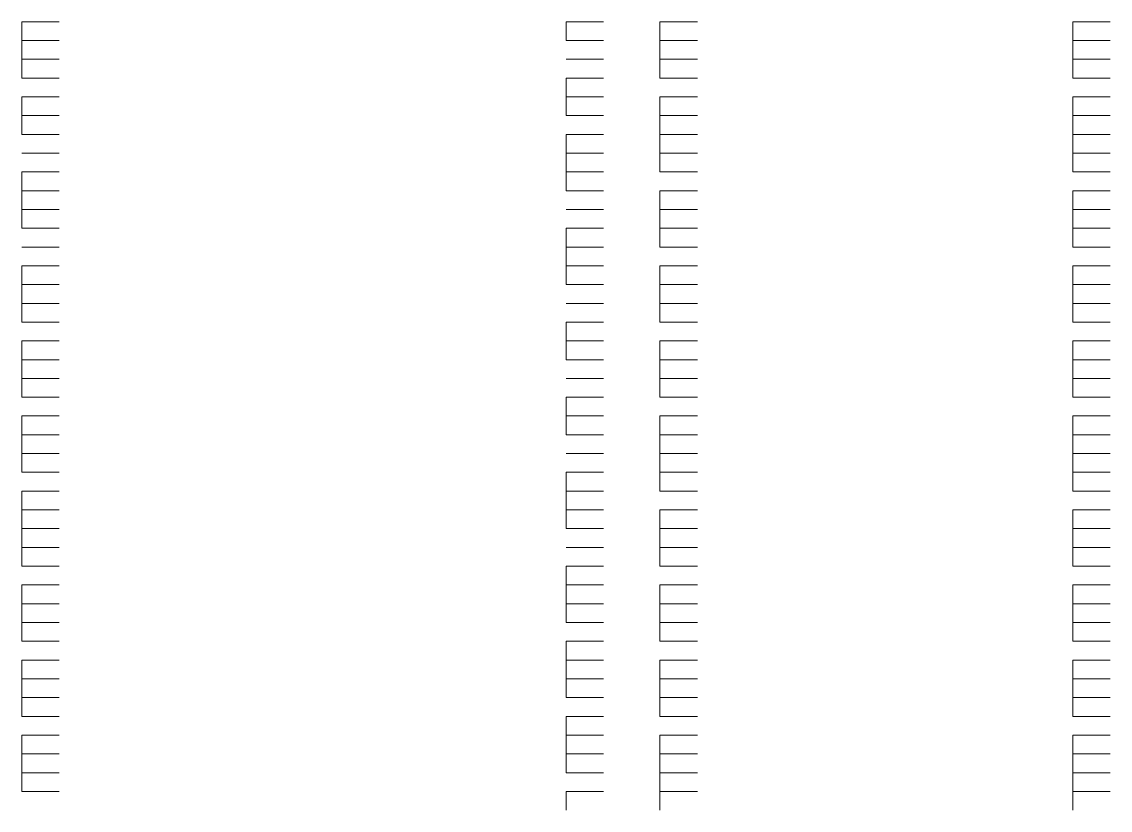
# Model space of a CAD drawing. Header units: inches. Extents: x 0.2 to 10.8, y 0.5 to 8.
# Drawn here: x 4.0967 to 4.1933, y 4.465 to 4.535 of the extents above; entities that cross this region are included whole.
import ezdxf

# ---------------------------------------------------------------- set-up
doc = ezdxf.new("R2010")
doc.units = ezdxf.units.IN
doc.header["$MEASUREMENT"] = 0
doc.layers.add('PDF_Geometry', color=7, linetype='Continuous')

msp = doc.modelspace()

# ---------------------------------------------------------------- linework, layer by layer
at = {"layer": 'PDF_Geometry', "lineweight": 9}
for points in [[(4.096666, 4.535), (4.098333, 4.535)], [(4.096666, 4.535), (4.098333, 4.535)], [(4.096667, 4.535), (4.096667, 4.533333)], [(4.098333, 4.535), (4.099999, 4.535)], [(4.098333, 4.535), (4.099999, 4.535)], [(4.145, 4.535), (4.146667, 4.535)], [(4.145, 4.535), (4.145, 4.533333)], [(4.145, 4.535), (4.146667, 4.535)], [(4.146667, 4.535), (4.148333, 4.535)], [(4.146667, 4.535), (4.148333, 4.535)], [(4.153333, 4.535), (4.155, 4.535)], [(4.153333, 4.535), (4.153333, 4.533333)], [(4.153333, 4.535), (4.155, 4.535)], [(4.155, 4.535), (4.156667, 4.535)], [(4.155, 4.535), (4.156667, 4.535)], [(4.19, 4.535), (4.191666, 4.535)], [(4.19, 4.535), (4.19, 4.533333)], [(4.19, 4.535), (4.191666, 4.535)], [(4.191666, 4.535), (4.193333, 4.535)], [(4.191666, 4.535), (4.193333, 4.535)], [(4.096666, 4.533333), (4.098333, 4.533333)], [(4.096666, 4.533333), (4.098333, 4.533333)], [(4.096667, 4.533333), (4.096667, 4.531667)], [(4.098333, 4.533333), (4.099999, 4.533333)], [(4.098333, 4.533333), (4.099999, 4.533333)], [(4.145, 4.533333), (4.146667, 4.533333)], [(4.145, 4.533333), (4.146667, 4.533333)], [(4.145, 4.533333), (4.146667, 4.533333)], [(4.146667, 4.533333), (4.148333, 4.533333)], [(4.146667, 4.533333), (4.148333, 4.533333)], [(4.146667, 4.533333), (4.148333, 4.533333)], [(4.153333, 4.533333), (4.155, 4.533333)], [(4.153333, 4.533333), (4.153333, 4.531667)], [(4.153333, 4.533333), (4.155, 4.533333)], [(4.155, 4.533333), (4.156667, 4.533333)], [(4.155, 4.533333), (4.156667, 4.533333)], [(4.19, 4.533333), (4.191666, 4.533333)], [(4.19, 4.533333), (4.19, 4.531667)], [(4.19, 4.533333), (4.191666, 4.533333)], [(4.191666, 4.533333), (4.193333, 4.533333)], [(4.191666, 4.533333), (4.193333, 4.533333)], [(4.096666, 4.531667), (4.098333, 4.531667)], [(4.096666, 4.531667), (4.098333, 4.531667)], [(4.096667, 4.531667), (4.096667, 4.53)], [(4.098333, 4.531667), (4.099999, 4.531667)], [(4.098333, 4.531667), (4.099999, 4.531667)], [(4.145, 4.531667), (4.146667, 4.531667)], [(4.145, 4.531667), (4.146667, 4.531667)], [(4.145, 4.531667), (4.146667, 4.531667)], [(4.146667, 4.531667), (4.148333, 4.531667)], [(4.146667, 4.531667), (4.148333, 4.531667)], [(4.146667, 4.531667), (4.148333, 4.531667)], [(4.153333, 4.531667), (4.155, 4.531667)], [(4.153333, 4.531667), (4.153333, 4.53)], [(4.153333, 4.531667), (4.155, 4.531667)], [(4.155, 4.531667), (4.156667, 4.531667)], [(4.155, 4.531667), (4.156667, 4.531667)], [(4.19, 4.531667), (4.191666, 4.531667)], [(4.19, 4.531667), (4.19, 4.53)], [(4.19, 4.531667), (4.191666, 4.531667)], [(4.191666, 4.531667), (4.193333, 4.531667)], [(4.191666, 4.531667), (4.193333, 4.531667)], [(4.096666, 4.53), (4.098333, 4.53)], [(4.096666, 4.53), (4.098333, 4.53)], [(4.098333, 4.53), (4.099999, 4.53)], [(4.098333, 4.53), (4.099999, 4.53)], [(4.145, 4.53), (4.146667, 4.53)], [(4.145, 4.53), (4.145, 4.528333)], [(4.145, 4.53), (4.146667, 4.53)], [(4.146667, 4.53), (4.148333, 4.53)], [(4.146667, 4.53), (4.148333, 4.53)], [(4.153333, 4.53), (4.155, 4.53)], [(4.153333, 4.53), (4.155, 4.53)], [(4.155, 4.53), (4.156667, 4.53)], [(4.155, 4.53), (4.156667, 4.53)], [(4.19, 4.53), (4.191666, 4.53)], [(4.19, 4.53), (4.191666, 4.53)], [(4.191666, 4.53), (4.193333, 4.53)], [(4.191666, 4.53), (4.193333, 4.53)], [(4.096666, 4.528333), (4.098333, 4.528333)], [(4.096666, 4.528333), (4.098333, 4.528333)], [(4.096667, 4.528333), (4.096667, 4.526667)], [(4.098333, 4.528333), (4.099999, 4.528333)], [(4.098333, 4.528333), (4.099999, 4.528333)], [(4.145, 4.528333), (4.146667, 4.528333)], [(4.145, 4.528333), (4.145, 4.526667)], [(4.145, 4.528333), (4.146667, 4.528333)], [(4.146667, 4.528333), (4.148333, 4.528333)], [(4.146667, 4.528333), (4.148333, 4.528333)], [(4.153333, 4.528333), (4.155, 4.528333)], [(4.153333, 4.528333), (4.153333, 4.526667)], [(4.153333, 4.528333), (4.155, 4.528333)], [(4.155, 4.528333), (4.156667, 4.528333)], [(4.155, 4.528333), (4.156667, 4.528333)], [(4.19, 4.528333), (4.191666, 4.528333)], [(4.19, 4.528333), (4.19, 4.526667)], [(4.19, 4.528333), (4.191666, 4.528333)], [(4.191666, 4.528333), (4.193333, 4.528333)], [(4.191666, 4.528333), (4.193333, 4.528333)], [(4.096666, 4.526666), (4.098333, 4.526666)], [(4.096666, 4.526666), (4.098333, 4.526666)], [(4.096667, 4.526666), (4.096667, 4.525)], [(4.098333, 4.526666), (4.099999, 4.526666)], [(4.098333, 4.526666), (4.099999, 4.526666)], [(4.145, 4.526666), (4.146667, 4.526666)], [(4.145, 4.526666), (4.146667, 4.526666)], [(4.146667, 4.526666), (4.148333, 4.526666)], [(4.146667, 4.526666), (4.148333, 4.526666)], [(4.153333, 4.526666), (4.155, 4.526666)], [(4.153333, 4.526666), (4.153333, 4.525)], [(4.153333, 4.526666), (4.155, 4.526666)], [(4.155, 4.526666), (4.156667, 4.526666)], [(4.155, 4.526666), (4.156667, 4.526666)], [(4.19, 4.526666), (4.191666, 4.526666)], [(4.19, 4.526666), (4.19, 4.525)], [(4.19, 4.526666), (4.191666, 4.526666)], [(4.191666, 4.526666), (4.193333, 4.526666)], [(4.191666, 4.526666), (4.193333, 4.526666)], [(4.096666, 4.525), (4.098333, 4.525)], [(4.096666, 4.525), (4.098333, 4.525)], [(4.096666, 4.525), (4.098333, 4.525)], [(4.098333, 4.525), (4.099999, 4.525)], [(4.098333, 4.525), (4.099999, 4.525)], [(4.098333, 4.525), (4.099999, 4.525)], [(4.145, 4.525), (4.146667, 4.525)], [(4.145, 4.525), (4.145, 4.523333)], [(4.145, 4.525), (4.146667, 4.525)], [(4.146667, 4.525), (4.148333, 4.525)], [(4.146667, 4.525), (4.148333, 4.525)], [(4.153333, 4.525), (4.155, 4.525)], [(4.153333, 4.525), (4.153333, 4.523333)], [(4.153333, 4.525), (4.155, 4.525)], [(4.155, 4.525), (4.156667, 4.525)], [(4.155, 4.525), (4.156667, 4.525)], [(4.19, 4.525), (4.191666, 4.525)], [(4.19, 4.525), (4.19, 4.523333)], [(4.19, 4.525), (4.191666, 4.525)], [(4.191666, 4.525), (4.193333, 4.525)], [(4.191666, 4.525), (4.193333, 4.525)], [(4.096666, 4.523333), (4.098333, 4.523333)], [(4.096666, 4.523333), (4.098333, 4.523333)], [(4.096666, 4.523333), (4.098333, 4.523333)], [(4.098333, 4.523333), (4.099999, 4.523333)], [(4.098333, 4.523333), (4.099999, 4.523333)], [(4.098333, 4.523333), (4.099999, 4.523333)], [(4.145, 4.523333), (4.146667, 4.523333)], [(4.145, 4.523333), (4.145, 4.521667)], [(4.145, 4.523333), (4.146667, 4.523333)], [(4.146667, 4.523333), (4.148333, 4.523333)], [(4.146667, 4.523333), (4.148333, 4.523333)], [(4.153333, 4.523333), (4.155, 4.523333)], [(4.153333, 4.523333), (4.153333, 4.521667)], [(4.153333, 4.523333), (4.155, 4.523333)], [(4.155, 4.523333), (4.156667, 4.523333)], [(4.155, 4.523333), (4.156667, 4.523333)], [(4.19, 4.523333), (4.191666, 4.523333)], [(4.19, 4.523333), (4.19, 4.521667)], [(4.19, 4.523333), (4.191666, 4.523333)], [(4.191666, 4.523333), (4.193333, 4.523333)], [(4.191666, 4.523333), (4.193333, 4.523333)], [(4.096666, 4.521667), (4.098333, 4.521667)], [(4.096666, 4.521666), (4.098333, 4.521666)], [(4.096667, 4.521667), (4.096667, 4.52)], [(4.098333, 4.521667), (4.099999, 4.521667)], [(4.098333, 4.521666), (4.099999, 4.521666)], [(4.145, 4.521667), (4.145, 4.52)], [(4.145, 4.521667), (4.146667, 4.521667)], [(4.145, 4.521666), (4.146667, 4.521666)], [(4.146667, 4.521667), (4.148333, 4.521667)], [(4.146667, 4.521666), (4.148333, 4.521666)], [(4.153333, 4.521667), (4.155, 4.521667)], [(4.153333, 4.521666), (4.155, 4.521666)], [(4.155, 4.521667), (4.156667, 4.521667)], [(4.155, 4.521666), (4.156667, 4.521666)], [(4.19, 4.521667), (4.191666, 4.521667)], [(4.19, 4.521666), (4.191666, 4.521666)], [(4.191666, 4.521667), (4.193333, 4.521667)], [(4.191666, 4.521666), (4.193333, 4.521666)], [(4.096666, 4.52), (4.098333, 4.52)], [(4.096666, 4.52), (4.098333, 4.52)], [(4.096667, 4.52), (4.096667, 4.518333)], [(4.098333, 4.52), (4.099999, 4.52)], [(4.098333, 4.52), (4.099999, 4.52)], [(4.145, 4.52), (4.146667, 4.52)], [(4.145, 4.52), (4.146667, 4.52)], [(4.145, 4.52), (4.146667, 4.52)], [(4.146667, 4.52), (4.148333, 4.52)], [(4.146667, 4.52), (4.148333, 4.52)], [(4.146667, 4.52), (4.148333, 4.52)], [(4.153333, 4.52), (4.155, 4.52)], [(4.153333, 4.52), (4.153333, 4.518333)], [(4.153333, 4.52), (4.155, 4.52)], [(4.155, 4.52), (4.156667, 4.52)], [(4.155, 4.52), (4.156667, 4.52)], [(4.19, 4.52), (4.191666, 4.52)], [(4.19, 4.52), (4.19, 4.518333)], [(4.19, 4.52), (4.191666, 4.52)], [(4.191666, 4.52), (4.193333, 4.52)], [(4.191666, 4.52), (4.193333, 4.52)], [(4.096666, 4.518333), (4.098333, 4.518333)], [(4.096666, 4.518333), (4.098333, 4.518333)], [(4.096667, 4.518333), (4.096667, 4.516666)], [(4.098333, 4.518333), (4.099999, 4.518333)], [(4.098333, 4.518333), (4.099999, 4.518333)], [(4.145, 4.518333), (4.146667, 4.518333)], [(4.145, 4.518333), (4.146667, 4.518333)], [(4.145, 4.518333), (4.146667, 4.518333)], [(4.146667, 4.518333), (4.148333, 4.518333)], [(4.146667, 4.518333), (4.148333, 4.518333)], [(4.146667, 4.518333), (4.148333, 4.518333)], [(4.153333, 4.518333), (4.155, 4.518333)], [(4.153333, 4.518333), (4.153333, 4.516666)], [(4.153333, 4.518333), (4.155, 4.518333)], [(4.155, 4.518333), (4.156667, 4.518333)], [(4.155, 4.518333), (4.156667, 4.518333)], [(4.19, 4.518333), (4.191666, 4.518333)], [(4.19, 4.518333), (4.19, 4.516666)], [(4.19, 4.518333), (4.191666, 4.518333)], [(4.191666, 4.518333), (4.193333, 4.518333)], [(4.191666, 4.518333), (4.193333, 4.518333)], [(4.096666, 4.516667), (4.098333, 4.516667)], [(4.096666, 4.516666), (4.098333, 4.516666)], [(4.096666, 4.516666), (4.098333, 4.516666)], [(4.098333, 4.516667), (4.099999, 4.516667)], [(4.098333, 4.516666), (4.099999, 4.516666)], [(4.098333, 4.516666), (4.099999, 4.516666)], [(4.145, 4.516667), (4.146667, 4.516667)], [(4.145, 4.516667), (4.145, 4.515)], [(4.145, 4.516666), (4.146667, 4.516666)], [(4.146667, 4.516667), (4.148333, 4.516667)], [(4.146667, 4.516666), (4.148333, 4.516666)], [(4.153333, 4.516667), (4.155, 4.516667)], [(4.153333, 4.516667), (4.153333, 4.515)], [(4.153333, 4.516666), (4.155, 4.516666)], [(4.155, 4.516667), (4.156667, 4.516667)], [(4.155, 4.516666), (4.156667, 4.516666)], [(4.19, 4.516667), (4.191666, 4.516667)], [(4.19, 4.516667), (4.19, 4.515)], [(4.19, 4.516666), (4.191666, 4.516666)], [(4.191666, 4.516667), (4.193333, 4.516667)], [(4.191666, 4.516666), (4.193333, 4.516666)], [(4.096666, 4.515), (4.098333, 4.515)], [(4.096666, 4.515), (4.098333, 4.515)], [(4.096666, 4.514999), (4.098333, 4.514999)], [(4.098333, 4.515), (4.099999, 4.515)], [(4.098333, 4.515), (4.099999, 4.515)], [(4.098333, 4.514999), (4.099999, 4.514999)], [(4.145, 4.515), (4.146667, 4.515)], [(4.145, 4.515), (4.145, 4.513333)], [(4.145, 4.514999), (4.146667, 4.514999)], [(4.146667, 4.515), (4.148333, 4.515)], [(4.146667, 4.514999), (4.148333, 4.514999)], [(4.153333, 4.515), (4.155, 4.515)], [(4.153333, 4.514999), (4.155, 4.514999)], [(4.155, 4.515), (4.156667, 4.515)], [(4.155, 4.514999), (4.156667, 4.514999)], [(4.19, 4.515), (4.191666, 4.515)], [(4.19, 4.514999), (4.191666, 4.514999)], [(4.191666, 4.515), (4.193333, 4.515)], [(4.191666, 4.514999), (4.193333, 4.514999)], [(4.096666, 4.513333), (4.098333, 4.513333)], [(4.096666, 4.513333), (4.098333, 4.513333)], [(4.096667, 4.513333), (4.096667, 4.511667)], [(4.098333, 4.513333), (4.099999, 4.513333)], [(4.098333, 4.513333), (4.099999, 4.513333)], [(4.145, 4.513333), (4.146667, 4.513333)], [(4.145, 4.513333), (4.145, 4.511667)], [(4.145, 4.513333), (4.146667, 4.513333)], [(4.146667, 4.513333), (4.148333, 4.513333)], [(4.146667, 4.513333), (4.148333, 4.513333)], [(4.153333, 4.513333), (4.155, 4.513333)], [(4.153333, 4.513333), (4.153333, 4.511667)], [(4.153333, 4.513333), (4.155, 4.513333)], [(4.155, 4.513333), (4.156667, 4.513333)], [(4.155, 4.513333), (4.156667, 4.513333)], [(4.19, 4.513333), (4.191666, 4.513333)], [(4.19, 4.513333), (4.19, 4.511667)], [(4.19, 4.513333), (4.191666, 4.513333)], [(4.191666, 4.513333), (4.193333, 4.513333)], [(4.191666, 4.513333), (4.193333, 4.513333)], [(4.096666, 4.511667), (4.098333, 4.511667)], [(4.096666, 4.511666), (4.098333, 4.511666)], [(4.096667, 4.511667), (4.096667, 4.51)], [(4.098333, 4.511667), (4.099999, 4.511667)], [(4.098333, 4.511666), (4.099999, 4.511666)], [(4.145, 4.511667), (4.146667, 4.511667)], [(4.145, 4.511667), (4.146667, 4.511667)], [(4.145, 4.511666), (4.146667, 4.511666)], [(4.146667, 4.511667), (4.148333, 4.511667)], [(4.146667, 4.511667), (4.148333, 4.511667)], [(4.146667, 4.511666), (4.148333, 4.511666)], [(4.153333, 4.511667), (4.153333, 4.51)], [(4.153333, 4.511667), (4.155, 4.511667)], [(4.153333, 4.511666), (4.155, 4.511666)], [(4.155, 4.511667), (4.156667, 4.511667)], [(4.155, 4.511666), (4.156667, 4.511666)], [(4.19, 4.511667), (4.19, 4.51)], [(4.19, 4.511667), (4.191666, 4.511667)], [(4.19, 4.511666), (4.191666, 4.511666)], [(4.191666, 4.511667), (4.193333, 4.511667)], [(4.191666, 4.511666), (4.193333, 4.511666)], [(4.096666, 4.51), (4.098333, 4.51)], [(4.096666, 4.51), (4.098333, 4.51)], [(4.096667, 4.51), (4.096667, 4.508333)], [(4.098333, 4.51), (4.099999, 4.51)], [(4.098333, 4.51), (4.099999, 4.51)], [(4.145, 4.51), (4.146667, 4.51)], [(4.145, 4.51), (4.146667, 4.51)], [(4.145, 4.51), (4.146667, 4.51)], [(4.146667, 4.51), (4.148333, 4.51)], [(4.146667, 4.51), (4.148333, 4.51)], [(4.146667, 4.51), (4.148333, 4.51)], [(4.153333, 4.51), (4.155, 4.51)], [(4.153333, 4.51), (4.153333, 4.508333)], [(4.153333, 4.51), (4.155, 4.51)], [(4.155, 4.51), (4.156667, 4.51)], [(4.155, 4.51), (4.156667, 4.51)], [(4.19, 4.51), (4.191666, 4.51)], [(4.19, 4.51), (4.19, 4.508333)], [(4.19, 4.51), (4.191666, 4.51)], [(4.191666, 4.51), (4.193333, 4.51)], [(4.191666, 4.51), (4.193333, 4.51)], [(4.096666, 4.508333), (4.098333, 4.508333)], [(4.096666, 4.508333), (4.098333, 4.508333)], [(4.098333, 4.508333), (4.099999, 4.508333)], [(4.098333, 4.508333), (4.099999, 4.508333)], [(4.145, 4.508333), (4.146667, 4.508333)], [(4.145, 4.508333), (4.145, 4.506667)], [(4.145, 4.508333), (4.146667, 4.508333)], [(4.146667, 4.508333), (4.148333, 4.508333)], [(4.146667, 4.508333), (4.148333, 4.508333)], [(4.153333, 4.508333), (4.155, 4.508333)], [(4.153333, 4.508333), (4.155, 4.508333)], [(4.155, 4.508333), (4.156667, 4.508333)], [(4.155, 4.508333), (4.156667, 4.508333)], [(4.19, 4.508333), (4.191666, 4.508333)], [(4.19, 4.508333), (4.191666, 4.508333)], [(4.191666, 4.508333), (4.193333, 4.508333)], [(4.191666, 4.508333), (4.193333, 4.508333)], [(4.096666, 4.506666), (4.098333, 4.506666)], [(4.096666, 4.506666), (4.098333, 4.506666)], [(4.096667, 4.506666), (4.096667, 4.505)], [(4.098333, 4.506666), (4.099999, 4.506666)], [(4.098333, 4.506666), (4.099999, 4.506666)], [(4.145, 4.506666), (4.146667, 4.506666)], [(4.145, 4.506666), (4.145, 4.505)], [(4.145, 4.506666), (4.146667, 4.506666)], [(4.146667, 4.506666), (4.148333, 4.506666)], [(4.146667, 4.506666), (4.148333, 4.506666)], [(4.153333, 4.506666), (4.155, 4.506666)], [(4.153333, 4.506666), (4.153333, 4.505)], [(4.153333, 4.506666), (4.155, 4.506666)], [(4.155, 4.506666), (4.156667, 4.506666)], [(4.155, 4.506666), (4.156667, 4.506666)], [(4.19, 4.506666), (4.191666, 4.506666)], [(4.19, 4.506666), (4.19, 4.505)], [(4.19, 4.506666), (4.191666, 4.506666)], [(4.191666, 4.506666), (4.193333, 4.506666)], [(4.191666, 4.506666), (4.193333, 4.506666)], [(4.096666, 4.505), (4.098333, 4.505)], [(4.096666, 4.505), (4.098333, 4.505)], [(4.096667, 4.505), (4.096667, 4.503333)], [(4.098333, 4.505), (4.099999, 4.505)], [(4.098333, 4.505), (4.099999, 4.505)], [(4.145, 4.505), (4.146667, 4.505)], [(4.145, 4.505), (4.146667, 4.505)], [(4.145, 4.505), (4.146667, 4.505)], [(4.146667, 4.505), (4.148333, 4.505)], [(4.146667, 4.505), (4.148333, 4.505)], [(4.146667, 4.505), (4.148333, 4.505)], [(4.153333, 4.505), (4.155, 4.505)], [(4.153333, 4.505), (4.153333, 4.503333)], [(4.153333, 4.505), (4.155, 4.505)], [(4.155, 4.505), (4.156667, 4.505)], [(4.155, 4.505), (4.156667, 4.505)], [(4.19, 4.505), (4.191666, 4.505)], [(4.19, 4.505), (4.19, 4.503333)], [(4.19, 4.505), (4.191666, 4.505)], [(4.191666, 4.505), (4.193333, 4.505)], [(4.191666, 4.505), (4.193333, 4.505)], [(4.096666, 4.503334), (4.098333, 4.503334)], [(4.096666, 4.503333), (4.098333, 4.503333)], [(4.096667, 4.503334), (4.096667, 4.501667)], [(4.098333, 4.503334), (4.099999, 4.503334)], [(4.098333, 4.503333), (4.099999, 4.503333)], [(4.145, 4.503334), (4.146667, 4.503334)], [(4.145, 4.503334), (4.146667, 4.503334)], [(4.145, 4.503333), (4.146667, 4.503333)], [(4.146667, 4.503334), (4.148333, 4.503334)], [(4.146667, 4.503334), (4.148333, 4.503334)], [(4.146667, 4.503333), (4.148333, 4.503333)], [(4.153333, 4.503334), (4.155, 4.503334)], [(4.153333, 4.503334), (4.153333, 4.501667)], [(4.153333, 4.503333), (4.155, 4.503333)], [(4.155, 4.503334), (4.156667, 4.503334)], [(4.155, 4.503333), (4.156667, 4.503333)], [(4.19, 4.503334), (4.191666, 4.503334)], [(4.19, 4.503334), (4.19, 4.501667)], [(4.19, 4.503333), (4.191666, 4.503333)], [(4.191666, 4.503334), (4.193333, 4.503334)], [(4.191666, 4.503333), (4.193333, 4.503333)], [(4.096666, 4.501667), (4.098333, 4.501667)], [(4.096666, 4.501667), (4.098333, 4.501667)], [(4.098333, 4.501667), (4.099999, 4.501667)], [(4.098333, 4.501667), (4.099999, 4.501667)], [(4.145, 4.501667), (4.146667, 4.501667)], [(4.145, 4.501667), (4.145, 4.5)], [(4.145, 4.501667), (4.146667, 4.501667)], [(4.146667, 4.501667), (4.148333, 4.501667)], [(4.146667, 4.501667), (4.148333, 4.501667)], [(4.153333, 4.501667), (4.155, 4.501667)], [(4.153333, 4.501667), (4.155, 4.501667)], [(4.155, 4.501667), (4.156667, 4.501667)], [(4.155, 4.501667), (4.156667, 4.501667)], [(4.19, 4.501667), (4.191666, 4.501667)], [(4.19, 4.501667), (4.191666, 4.501667)], [(4.191666, 4.501667), (4.193333, 4.501667)], [(4.191666, 4.501667), (4.193333, 4.501667)], [(4.096666, 4.5), (4.098333, 4.5)], [(4.096666, 4.5), (4.098333, 4.5)], [(4.096667, 4.5), (4.096667, 4.498333)], [(4.098333, 4.5), (4.099999, 4.5)], [(4.098333, 4.5), (4.099999, 4.5)], [(4.145, 4.5), (4.146667, 4.5)], [(4.145, 4.5), (4.145, 4.498333)], [(4.145, 4.5), (4.146667, 4.5)], [(4.146667, 4.5), (4.148333, 4.5)], [(4.146667, 4.5), (4.148333, 4.5)], [(4.153333, 4.5), (4.155, 4.5)], [(4.153333, 4.5), (4.153333, 4.498333)], [(4.153333, 4.5), (4.155, 4.5)], [(4.155, 4.5), (4.156667, 4.5)], [(4.155, 4.5), (4.156667, 4.5)], [(4.19, 4.5), (4.191666, 4.5)], [(4.19, 4.5), (4.19, 4.498333)], [(4.19, 4.5), (4.191666, 4.5)], [(4.191666, 4.5), (4.193333, 4.5)], [(4.191666, 4.5), (4.193333, 4.5)], [(4.096666, 4.498333), (4.098333, 4.498333)], [(4.096666, 4.498333), (4.098333, 4.498333)], [(4.096667, 4.498333), (4.096667, 4.496666)], [(4.098333, 4.498333), (4.099999, 4.498333)], [(4.098333, 4.498333), (4.099999, 4.498333)], [(4.145, 4.498333), (4.146667, 4.498333)], [(4.145, 4.498333), (4.146667, 4.498333)], [(4.145, 4.498333), (4.146667, 4.498333)], [(4.146667, 4.498333), (4.148333, 4.498333)], [(4.146667, 4.498333), (4.148333, 4.498333)], [(4.146667, 4.498333), (4.148333, 4.498333)], [(4.153333, 4.498333), (4.155, 4.498333)], [(4.153333, 4.498333), (4.153333, 4.496666)], [(4.153333, 4.498333), (4.155, 4.498333)], [(4.155, 4.498333), (4.156667, 4.498333)], [(4.155, 4.498333), (4.156667, 4.498333)], [(4.19, 4.498333), (4.191666, 4.498333)], [(4.19, 4.498333), (4.19, 4.496666)], [(4.19, 4.498333), (4.191666, 4.498333)], [(4.191666, 4.498333), (4.193333, 4.498333)], [(4.191666, 4.498333), (4.193333, 4.498333)], [(4.096666, 4.496666), (4.098333, 4.496666)], [(4.096666, 4.496666), (4.098333, 4.496666)], [(4.096667, 4.496667), (4.096667, 4.495)], [(4.098333, 4.496666), (4.099999, 4.496666)], [(4.098333, 4.496666), (4.099999, 4.496666)], [(4.145, 4.496666), (4.146667, 4.496666)], [(4.145, 4.496666), (4.146667, 4.496666)], [(4.145, 4.496666), (4.146667, 4.496666)], [(4.146667, 4.496666), (4.148333, 4.496666)], [(4.146667, 4.496666), (4.148333, 4.496666)], [(4.146667, 4.496666), (4.148333, 4.496666)], [(4.153333, 4.496667), (4.153333, 4.495)], [(4.153333, 4.496666), (4.155, 4.496666)], [(4.153333, 4.496666), (4.155, 4.496666)], [(4.155, 4.496666), (4.156667, 4.496666)], [(4.155, 4.496666), (4.156667, 4.496666)], [(4.19, 4.496667), (4.19, 4.495)], [(4.19, 4.496666), (4.191666, 4.496666)], [(4.19, 4.496666), (4.191666, 4.496666)], [(4.191666, 4.496666), (4.193333, 4.496666)], [(4.191666, 4.496666), (4.193333, 4.496666)], [(4.096666, 4.495), (4.098333, 4.495)], [(4.096666, 4.495), (4.098333, 4.495)], [(4.098333, 4.495), (4.099999, 4.495)], [(4.098333, 4.495), (4.099999, 4.495)], [(4.145, 4.495), (4.146667, 4.495)], [(4.145, 4.495), (4.145, 4.493334)], [(4.145, 4.495), (4.146667, 4.495)], [(4.146667, 4.495), (4.148333, 4.495)], [(4.146667, 4.495), (4.148333, 4.495)], [(4.153333, 4.495), (4.155, 4.495)], [(4.153333, 4.495), (4.153333, 4.493334)], [(4.153333, 4.495), (4.155, 4.495)], [(4.155, 4.495), (4.156667, 4.495)], [(4.155, 4.495), (4.156667, 4.495)], [(4.19, 4.495), (4.191666, 4.495)], [(4.19, 4.495), (4.19, 4.493334)], [(4.19, 4.495), (4.191666, 4.495)], [(4.191666, 4.495), (4.193333, 4.495)], [(4.191666, 4.495), (4.193333, 4.495)], [(4.096666, 4.493333), (4.098333, 4.493333)], [(4.096666, 4.493333), (4.098333, 4.493333)], [(4.096667, 4.493333), (4.096667, 4.491667)], [(4.098333, 4.493333), (4.099999, 4.493333)], [(4.098333, 4.493333), (4.099999, 4.493333)], [(4.145, 4.493333), (4.146667, 4.493333)], [(4.145, 4.493333), (4.145, 4.491667)], [(4.145, 4.493333), (4.146667, 4.493333)], [(4.146667, 4.493333), (4.148333, 4.493333)], [(4.146667, 4.493333), (4.148333, 4.493333)], [(4.153333, 4.493333), (4.155, 4.493333)], [(4.153333, 4.493333), (4.155, 4.493333)], [(4.155, 4.493333), (4.156667, 4.493333)], [(4.155, 4.493333), (4.156667, 4.493333)], [(4.19, 4.493333), (4.191666, 4.493333)], [(4.19, 4.493333), (4.191666, 4.493333)], [(4.191666, 4.493333), (4.193333, 4.493333)], [(4.191666, 4.493333), (4.193333, 4.493333)], [(4.096666, 4.491667), (4.098333, 4.491667)], [(4.096666, 4.491667), (4.098333, 4.491667)], [(4.096667, 4.491667), (4.096667, 4.49)], [(4.098333, 4.491667), (4.099999, 4.491667)], [(4.098333, 4.491667), (4.099999, 4.491667)], [(4.145, 4.491667), (4.146667, 4.491667)], [(4.145, 4.491667), (4.145, 4.49)], [(4.145, 4.491667), (4.146667, 4.491667)], [(4.146667, 4.491667), (4.148333, 4.491667)], [(4.146667, 4.491667), (4.148333, 4.491667)], [(4.153333, 4.491667), (4.155, 4.491667)], [(4.153333, 4.491667), (4.153333, 4.49)], [(4.153333, 4.491667), (4.155, 4.491667)], [(4.155, 4.491667), (4.156667, 4.491667)], [(4.155, 4.491667), (4.156667, 4.491667)], [(4.19, 4.491667), (4.191666, 4.491667)], [(4.19, 4.491667), (4.19, 4.49)], [(4.19, 4.491667), (4.191666, 4.491667)], [(4.191666, 4.491667), (4.193333, 4.491667)], [(4.191666, 4.491667), (4.193333, 4.491667)], [(4.096666, 4.49), (4.098333, 4.49)], [(4.096666, 4.49), (4.098333, 4.49)], [(4.096667, 4.49), (4.096667, 4.488333)], [(4.098333, 4.49), (4.099999, 4.49)], [(4.098333, 4.49), (4.099999, 4.49)], [(4.145, 4.49), (4.146667, 4.49)], [(4.145, 4.49), (4.146667, 4.49)], [(4.145, 4.49), (4.146667, 4.49)], [(4.146667, 4.49), (4.148333, 4.49)], [(4.146667, 4.49), (4.148333, 4.49)], [(4.146667, 4.49), (4.148333, 4.49)], [(4.153333, 4.49), (4.155, 4.49)], [(4.153333, 4.49), (4.153333, 4.488333)], [(4.153333, 4.49), (4.155, 4.49)], [(4.155, 4.49), (4.156667, 4.49)], [(4.155, 4.49), (4.156667, 4.49)], [(4.19, 4.49), (4.191666, 4.49)], [(4.19, 4.49), (4.19, 4.488333)], [(4.19, 4.49), (4.191666, 4.49)], [(4.191666, 4.49), (4.193333, 4.49)], [(4.191666, 4.49), (4.193333, 4.49)], [(4.096666, 4.488333), (4.098333, 4.488333)], [(4.096666, 4.488333), (4.098333, 4.488333)], [(4.096667, 4.488333), (4.096667, 4.486667)], [(4.098333, 4.488333), (4.099999, 4.488333)], [(4.098333, 4.488333), (4.099999, 4.488333)], [(4.145, 4.488333), (4.146667, 4.488333)], [(4.145, 4.488333), (4.146667, 4.488333)], [(4.145, 4.488333), (4.146667, 4.488333)], [(4.146667, 4.488333), (4.148333, 4.488333)], [(4.146667, 4.488333), (4.148333, 4.488333)], [(4.146667, 4.488333), (4.148333, 4.488333)], [(4.153333, 4.488333), (4.155, 4.488333)], [(4.153333, 4.488333), (4.153333, 4.486667)], [(4.153333, 4.488333), (4.155, 4.488333)], [(4.155, 4.488333), (4.156667, 4.488333)], [(4.155, 4.488333), (4.156667, 4.488333)], [(4.19, 4.488333), (4.191666, 4.488333)], [(4.19, 4.488333), (4.19, 4.486667)], [(4.19, 4.488333), (4.191666, 4.488333)], [(4.191666, 4.488333), (4.193333, 4.488333)], [(4.191666, 4.488333), (4.193333, 4.488333)], [(4.096666, 4.486667), (4.098333, 4.486667)], [(4.096666, 4.486666), (4.098333, 4.486666)], [(4.098333, 4.486667), (4.099999, 4.486667)], [(4.098333, 4.486666), (4.099999, 4.486666)], [(4.145, 4.486667), (4.146667, 4.486667)], [(4.145, 4.486667), (4.145, 4.485)], [(4.145, 4.486666), (4.146667, 4.486666)], [(4.146667, 4.486667), (4.148333, 4.486667)], [(4.146667, 4.486666), (4.148333, 4.486666)], [(4.153333, 4.486667), (4.155, 4.486667)], [(4.153333, 4.486666), (4.155, 4.486666)], [(4.155, 4.486667), (4.156667, 4.486667)], [(4.155, 4.486666), (4.156667, 4.486666)], [(4.19, 4.486667), (4.191666, 4.486667)], [(4.19, 4.486666), (4.191666, 4.486666)], [(4.191666, 4.486667), (4.193333, 4.486667)], [(4.191666, 4.486666), (4.193333, 4.486666)], [(4.096666, 4.485), (4.098333, 4.485)], [(4.096666, 4.485), (4.098333, 4.485)], [(4.096667, 4.485), (4.096667, 4.483333)], [(4.098333, 4.485), (4.099999, 4.485)], [(4.098333, 4.485), (4.099999, 4.485)], [(4.145, 4.485), (4.146667, 4.485)], [(4.145, 4.485), (4.145, 4.483333)], [(4.145, 4.485), (4.146667, 4.485)], [(4.146667, 4.485), (4.148333, 4.485)], [(4.146667, 4.485), (4.148333, 4.485)], [(4.153333, 4.485), (4.155, 4.485)], [(4.153333, 4.485), (4.153333, 4.483333)], [(4.153333, 4.485), (4.155, 4.485)], [(4.155, 4.485), (4.156667, 4.485)], [(4.155, 4.485), (4.156667, 4.485)], [(4.19, 4.485), (4.191666, 4.485)], [(4.19, 4.485), (4.19, 4.483333)], [(4.19, 4.485), (4.191666, 4.485)], [(4.191666, 4.485), (4.193333, 4.485)], [(4.191666, 4.485), (4.193333, 4.485)], [(4.096666, 4.483333), (4.098333, 4.483333)], [(4.096666, 4.483333), (4.098333, 4.483333)], [(4.096667, 4.483333), (4.096667, 4.481667)], [(4.098333, 4.483333), (4.099999, 4.483333)], [(4.098333, 4.483333), (4.099999, 4.483333)], [(4.145, 4.483333), (4.146667, 4.483333)], [(4.145, 4.483333), (4.145, 4.481667)], [(4.145, 4.483333), (4.146667, 4.483333)], [(4.146667, 4.483333), (4.148333, 4.483333)], [(4.146667, 4.483333), (4.148333, 4.483333)], [(4.153333, 4.483333), (4.155, 4.483333)], [(4.153333, 4.483333), (4.153333, 4.481667)], [(4.153333, 4.483333), (4.155, 4.483333)], [(4.155, 4.483333), (4.156667, 4.483333)], [(4.155, 4.483333), (4.156667, 4.483333)], [(4.19, 4.483333), (4.191666, 4.483333)], [(4.19, 4.483333), (4.19, 4.481667)], [(4.19, 4.483333), (4.191666, 4.483333)], [(4.191666, 4.483333), (4.193333, 4.483333)], [(4.191666, 4.483333), (4.193333, 4.483333)], [(4.096666, 4.481667), (4.098333, 4.481667)], [(4.096666, 4.481666), (4.098333, 4.481666)], [(4.096667, 4.481667), (4.096667, 4.48)], [(4.098333, 4.481667), (4.099999, 4.481667)], [(4.098333, 4.481666), (4.099999, 4.481666)], [(4.145, 4.481667), (4.146667, 4.481667)], [(4.145, 4.481666), (4.146667, 4.481666)], [(4.146667, 4.481667), (4.148333, 4.481667)], [(4.146667, 4.481666), (4.148333, 4.481666)], [(4.153333, 4.481667), (4.155, 4.481667)], [(4.153333, 4.481667), (4.153333, 4.48)], [(4.153333, 4.481666), (4.155, 4.481666)], [(4.155, 4.481667), (4.156667, 4.481667)], [(4.155, 4.481666), (4.156667, 4.481666)], [(4.19, 4.481667), (4.191666, 4.481667)], [(4.19, 4.481667), (4.19, 4.48)], [(4.19, 4.481666), (4.191666, 4.481666)], [(4.191666, 4.481667), (4.193333, 4.481667)], [(4.191666, 4.481666), (4.193333, 4.481666)], [(4.096666, 4.48), (4.098333, 4.48)], [(4.096666, 4.48), (4.098333, 4.48)], [(4.098333, 4.48), (4.099999, 4.48)], [(4.098333, 4.48), (4.099999, 4.48)], [(4.145, 4.48), (4.146667, 4.48)], [(4.145, 4.48), (4.145, 4.478333)], [(4.145, 4.48), (4.146667, 4.48)], [(4.146667, 4.48), (4.148333, 4.48)], [(4.146667, 4.48), (4.148333, 4.48)], [(4.153333, 4.48), (4.155, 4.48)], [(4.153333, 4.48), (4.155, 4.48)], [(4.155, 4.48), (4.156667, 4.48)], [(4.155, 4.48), (4.156667, 4.48)], [(4.19, 4.48), (4.191666, 4.48)], [(4.19, 4.48), (4.191666, 4.48)], [(4.191666, 4.48), (4.193333, 4.48)], [(4.191666, 4.48), (4.193333, 4.48)], [(4.096666, 4.478333), (4.098333, 4.478333)], [(4.096666, 4.478333), (4.098333, 4.478333)], [(4.096667, 4.478333), (4.096667, 4.476667)], [(4.098333, 4.478333), (4.099999, 4.478333)], [(4.098333, 4.478333), (4.099999, 4.478333)], [(4.145, 4.478333), (4.146667, 4.478333)], [(4.145, 4.478333), (4.145, 4.476667)], [(4.145, 4.478333), (4.146667, 4.478333)], [(4.146667, 4.478333), (4.148333, 4.478333)], [(4.146667, 4.478333), (4.148333, 4.478333)], [(4.153333, 4.478333), (4.155, 4.478333)], [(4.153333, 4.478333), (4.153333, 4.476667)], [(4.153333, 4.478333), (4.155, 4.478333)], [(4.155, 4.478333), (4.156667, 4.478333)], [(4.155, 4.478333), (4.156667, 4.478333)], [(4.19, 4.478333), (4.191666, 4.478333)], [(4.19, 4.478333), (4.19, 4.476667)], [(4.19, 4.478333), (4.191666, 4.478333)], [(4.191666, 4.478333), (4.193333, 4.478333)], [(4.191666, 4.478333), (4.193333, 4.478333)], [(4.096666, 4.476667), (4.098333, 4.476667)], [(4.096666, 4.476666), (4.098333, 4.476666)], [(4.096667, 4.476666), (4.096667, 4.475)], [(4.098333, 4.476667), (4.099999, 4.476667)], [(4.098333, 4.476666), (4.099999, 4.476666)], [(4.145, 4.476667), (4.146667, 4.476667)], [(4.145, 4.476666), (4.146667, 4.476666)], [(4.145, 4.476666), (4.145, 4.475)], [(4.146667, 4.476667), (4.148333, 4.476667)], [(4.146667, 4.476666), (4.148333, 4.476666)], [(4.153333, 4.476667), (4.155, 4.476667)], [(4.153333, 4.476666), (4.155, 4.476666)], [(4.153333, 4.476666), (4.153333, 4.475)], [(4.155, 4.476667), (4.156667, 4.476667)], [(4.155, 4.476666), (4.156667, 4.476666)], [(4.19, 4.476667), (4.191666, 4.476667)], [(4.19, 4.476666), (4.191666, 4.476666)], [(4.19, 4.476666), (4.19, 4.475)], [(4.191666, 4.476667), (4.193333, 4.476667)], [(4.191666, 4.476666), (4.193333, 4.476666)], [(4.096666, 4.475), (4.098333, 4.475)], [(4.096666, 4.475), (4.098333, 4.475)], [(4.096667, 4.475), (4.096667, 4.473334)], [(4.098333, 4.475), (4.099999, 4.475)], [(4.098333, 4.475), (4.099999, 4.475)], [(4.145, 4.475), (4.146667, 4.475)], [(4.145, 4.475), (4.146667, 4.475)], [(4.146667, 4.475), (4.148333, 4.475)], [(4.146667, 4.475), (4.148333, 4.475)], [(4.153333, 4.475), (4.155, 4.475)], [(4.153333, 4.475), (4.153333, 4.473334)], [(4.153333, 4.475), (4.155, 4.475)], [(4.155, 4.475), (4.156667, 4.475)], [(4.155, 4.475), (4.156667, 4.475)], [(4.19, 4.475), (4.191666, 4.475)], [(4.19, 4.475), (4.19, 4.473334)], [(4.19, 4.475), (4.191666, 4.475)], [(4.191666, 4.475), (4.193333, 4.475)], [(4.191666, 4.475), (4.193333, 4.475)], [(4.096666, 4.473333), (4.098333, 4.473333)], [(4.096666, 4.473333), (4.098333, 4.473333)], [(4.098333, 4.473333), (4.099999, 4.473333)], [(4.098333, 4.473333), (4.099999, 4.473333)], [(4.145, 4.473333), (4.146667, 4.473333)], [(4.145, 4.473333), (4.145, 4.471667)], [(4.145, 4.473333), (4.146667, 4.473333)], [(4.146667, 4.473333), (4.148333, 4.473333)], [(4.146667, 4.473333), (4.148333, 4.473333)], [(4.153333, 4.473333), (4.155, 4.473333)], [(4.153333, 4.473333), (4.155, 4.473333)], [(4.155, 4.473333), (4.156667, 4.473333)], [(4.155, 4.473333), (4.156667, 4.473333)], [(4.19, 4.473333), (4.191666, 4.473333)], [(4.19, 4.473333), (4.191666, 4.473333)], [(4.191666, 4.473333), (4.193333, 4.473333)], [(4.191666, 4.473333), (4.193333, 4.473333)], [(4.096666, 4.471666), (4.098333, 4.471666)], [(4.096666, 4.471666), (4.098333, 4.471666)], [(4.096667, 4.471667), (4.096667, 4.47)], [(4.098333, 4.471666), (4.099999, 4.471666)], [(4.098333, 4.471666), (4.099999, 4.471666)], [(4.145, 4.471667), (4.145, 4.47)], [(4.145, 4.471666), (4.146667, 4.471666)], [(4.145, 4.471666), (4.146667, 4.471666)], [(4.146667, 4.471666), (4.148333, 4.471666)], [(4.146667, 4.471666), (4.148333, 4.471666)], [(4.153333, 4.471667), (4.153333, 4.47)], [(4.153333, 4.471666), (4.155, 4.471666)], [(4.153333, 4.471666), (4.155, 4.471666)], [(4.155, 4.471666), (4.156667, 4.471666)], [(4.155, 4.471666), (4.156667, 4.471666)], [(4.19, 4.471667), (4.19, 4.47)], [(4.19, 4.471666), (4.191666, 4.471666)], [(4.19, 4.471666), (4.191666, 4.471666)], [(4.191666, 4.471666), (4.193333, 4.471666)], [(4.191666, 4.471666), (4.193333, 4.471666)], [(4.096666, 4.47), (4.098333, 4.47)], [(4.096666, 4.47), (4.098333, 4.47)], [(4.096667, 4.47), (4.096667, 4.468333)], [(4.098333, 4.47), (4.099999, 4.47)], [(4.098333, 4.47), (4.099999, 4.47)], [(4.145, 4.47), (4.146667, 4.47)], [(4.145, 4.47), (4.145, 4.468333)], [(4.145, 4.47), (4.146667, 4.47)], [(4.146667, 4.47), (4.148333, 4.47)], [(4.146667, 4.47), (4.148333, 4.47)], [(4.153333, 4.47), (4.155, 4.47)], [(4.153333, 4.47), (4.153333, 4.468333)], [(4.153333, 4.47), (4.155, 4.47)], [(4.155, 4.47), (4.156667, 4.47)], [(4.155, 4.47), (4.156667, 4.47)], [(4.19, 4.47), (4.191666, 4.47)], [(4.19, 4.47), (4.19, 4.468333)], [(4.19, 4.47), (4.191666, 4.47)], [(4.191666, 4.47), (4.193333, 4.47)], [(4.191666, 4.47), (4.193333, 4.47)], [(4.096666, 4.468333), (4.098333, 4.468333)], [(4.096666, 4.468333), (4.098333, 4.468333)], [(4.096667, 4.468333), (4.096667, 4.466667)], [(4.098333, 4.468333), (4.099999, 4.468333)], [(4.098333, 4.468333), (4.099999, 4.468333)], [(4.145, 4.468333), (4.146667, 4.468333)], [(4.145, 4.468333), (4.146667, 4.468333)], [(4.146667, 4.468333), (4.148333, 4.468333)], [(4.146667, 4.468333), (4.148333, 4.468333)], [(4.153333, 4.468333), (4.155, 4.468333)], [(4.153333, 4.468333), (4.153333, 4.466667)], [(4.153333, 4.468333), (4.155, 4.468333)], [(4.155, 4.468333), (4.156667, 4.468333)], [(4.155, 4.468333), (4.156667, 4.468333)], [(4.19, 4.468333), (4.191666, 4.468333)], [(4.19, 4.468333), (4.19, 4.466667)], [(4.19, 4.468333), (4.191666, 4.468333)], [(4.191666, 4.468333), (4.193333, 4.468333)], [(4.191666, 4.468333), (4.193333, 4.468333)], [(4.096666, 4.466666), (4.098333, 4.466666)], [(4.096666, 4.466666), (4.098333, 4.466666)], [(4.098333, 4.466666), (4.099999, 4.466666)], [(4.098333, 4.466666), (4.099999, 4.466666)], [(4.145, 4.466667), (4.145, 4.465)], [(4.145, 4.466666), (4.146667, 4.466666)], [(4.145, 4.466666), (4.146667, 4.466666)], [(4.146667, 4.466666), (4.148333, 4.466666)], [(4.146667, 4.466666), (4.148333, 4.466666)], [(4.153333, 4.466667), (4.153333, 4.465)], [(4.153333, 4.466666), (4.155, 4.466666)], [(4.153333, 4.466666), (4.155, 4.466666)], [(4.155, 4.466666), (4.156667, 4.466666)], [(4.155, 4.466666), (4.156667, 4.466666)], [(4.19, 4.466667), (4.19, 4.465)], [(4.19, 4.466666), (4.191666, 4.466666)], [(4.19, 4.466666), (4.191666, 4.466666)], [(4.191666, 4.466666), (4.193333, 4.466666)], [(4.191666, 4.466666), (4.193333, 4.466666)]]:
    msp.add_lwpolyline(points, dxfattribs=at)

doc.saveas('drawing.dxf')
